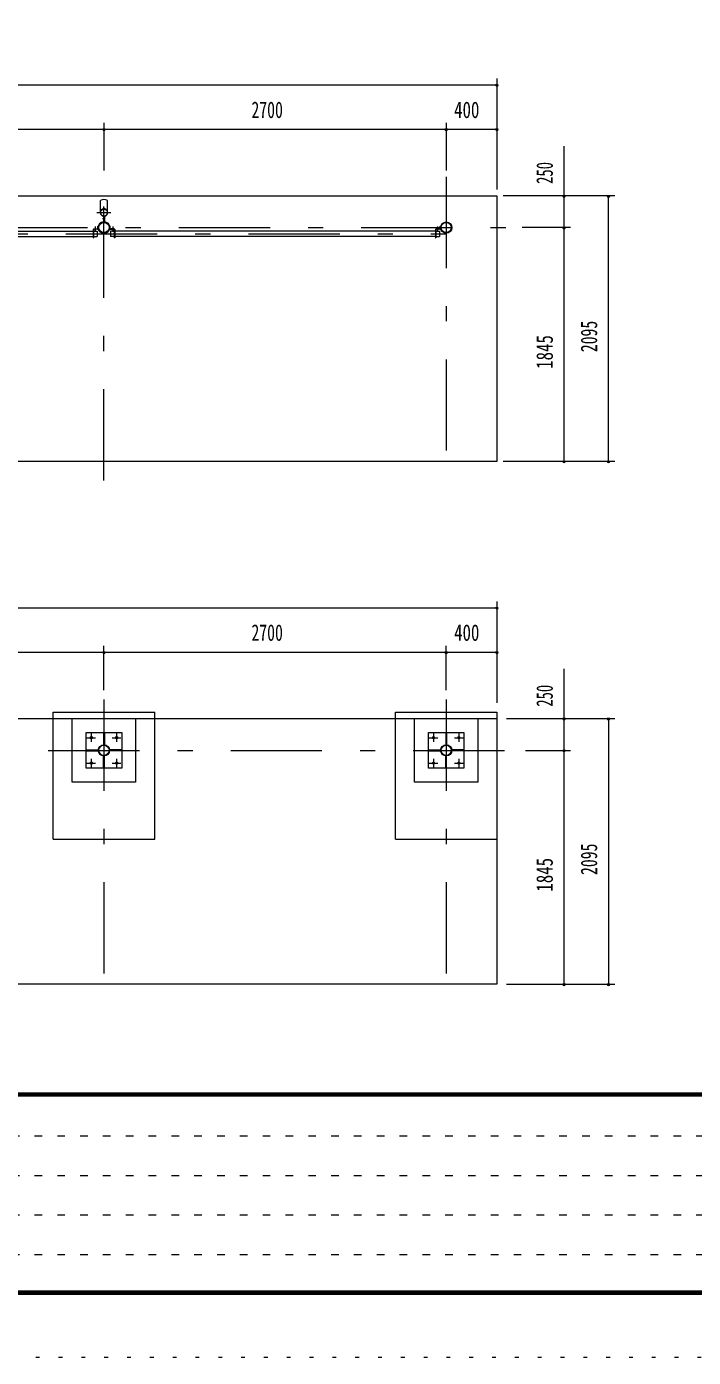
# Model space of a CAD drawing. Units: millimetres, scale not verified. Extents: x -25340 to 25345, y -10500 to 10500.
# Drawn here: x 4362 to 9622, y -10500 to 0 of the extents above; entities that cross this region are included whole.
import ezdxf
from ezdxf.enums import TextEntityAlignment as Align

# ---------------------------------------------------------------- set-up
doc = ezdxf.new("R2010")
doc.units = ezdxf.units.MM
doc.header["$LTSCALE"] = 60
for name, pattern in [('USER1', [3, 1, -2]), ('USER3', [24, 12, -5, 2, -5]), ('USER4', [3, 0.5, -2.5])]:
    doc.linetypes.add(name, pattern=pattern)
for name, color, linetype, lineweight in [('0-2_1-05BOLD', 7, 'Continuous', 18), ('0-3_1-25CENTER', 3, 'USER3', 18), ('0-5_1-55DIM', 3, 'Continuous', 18), ('0-C_F-F', 5, 'Continuous', 18), ('0-D_F-E_J_ADD', 5, 'USER4', 18)]:
    doc.layers.add(name, color=color, linetype=linetype, lineweight=lineweight)
doc.styles.add('ＭＳ ゴシック', font='')
doc.styles.get('ＭＳ ゴシック').set_extended_font_data('MS Gothic')

msp = doc.modelspace()

# ---------------------------------------------------------------- linework, layer by layer
at = {"layer": '0-2_1-05BOLD'}
for p, q in [((4944.7, -1457.81), (4944.7, -1373.23)), ((4999.7, -1457.81), (4999.7, -1373.23)), ((4927.65, -1593.33), (4927.65, -1573.33)), ((4967.6, -1496.06), (4967.6, -1539.41)), ((4969.2, -1494.67), (4969.2, -1540.88)), ((4975.2, -1494.67), (4975.2, -1540.88)), ((4976.8, -1496.06), (4976.8, -1539.41)), ((5016.75, -1593.33), (5016.75, -1573.33)), ((5019.95, -1573.33), (5016.75, -1573.33)), ((5019.95, -1593.33), (5019.95, -1573.33)), ((7627.65, -1593.33), (7627.65, -1573.33)), ((2806.75, -1613.13), (4887.65, -1613.13)), ((2806.75, -1655.83), (4887.65, -1655.83)), ((4890.85, -1600.53), (4890.85, -1666.33)), ((4890.85, -1655.83), (4919.7, -1655.83)), ((4892.85, -1595.33), (4922.45, -1595.33)), ((4922.45, -1598.53), (4892.85, -1598.53)), ((5051.55, -1595.33), (5021.95, -1595.33)), ((5021.95, -1598.53), (5051.55, -1598.53)), ((5024.7, -1613.13), (5024.7, -1655.83)), ((5053.55, -1613.13), (5024.7, -1613.13)), ((5053.55, -1655.83), (5024.7, -1655.83)), ((5053.55, -1600.53), (5053.55, -1666.33)), ((5056.75, -1666.33), (5053.55, -1666.33)), ((5056.75, -1600.53), (5056.75, -1666.33)), ((7587.65, -1613.13), (5056.75, -1613.13)), ((7587.65, -1655.83), (5056.75, -1655.83)), ((7587.65, -1600.53), (7587.65, -1666.33)), ((7587.65, -1666.33), (7590.85, -1666.33)), ((7590.85, -1600.53), (7590.85, -1666.33)), ((7590.85, -1613.13), (7619.7, -1613.13)), ((7590.85, -1655.83), (7619.7, -1655.83)), ((7592.85, -1595.33), (7622.45, -1595.33)), ((7622.45, -1598.53), (7592.85, -1598.53)), ((7619.7, -1613.13), (7619.7, -1655.83)), ((5372.2, -6410.33), (5372.2, -5410.33)), ((7272.2, -5410.33), (8072.2, -5410.33)), ((7272.2, -6410.33), (7272.2, -5410.33)), ((-2927.8, -5460.33), (8072.2, -5460.33)), ((7922.2, -5460.33), (7922.2, -5960.33)), ((4969.2, -5570.78), (4975.2, -5570.78)), ((4969.2, -5645.78), (4975.2, -5645.78)), ((4975.2, -5570.78), (4975.2, -5665.78)), ((7669.2, -5570.78), (7669.2, -5665.78)), ((7669.2, -5570.78), (7675.2, -5570.78)), ((7669.2, -5645.78), (7675.2, -5645.78)), ((7669.2, -5665.78), (7675.2, -5665.78)), ((7675.2, -5570.78), (7675.2, -5665.78)), ((4832.65, -5707.33), (4927.65, -5707.33)), ((4832.65, -5713.33), (4832.65, -5707.33)), ((4832.65, -5713.33), (4927.65, -5713.33)), ((4907.65, -5713.33), (4907.65, -5707.33)), ((4927.65, -5713.33), (4927.65, -5707.33)), ((4975.2, -5754.88), (4969.2, -5754.88)), ((4975.2, -5774.88), (4969.2, -5774.88)), ((4975.2, -5849.88), (4975.2, -5754.88)), ((5016.75, -5707.33), (5016.75, -5713.33)), ((5111.75, -5707.33), (5016.75, -5707.33)), ((5111.75, -5713.33), (5016.75, -5713.33)), ((5036.75, -5707.33), (5036.75, -5713.33)), ((5111.75, -5707.33), (5111.75, -5713.33)), ((7532.66, -5707.33), (7627.65, -5707.33)), ((7532.66, -5713.33), (7532.66, -5707.33)), ((7607.65, -5713.33), (7607.65, -5707.33)), ((7675.2, -5754.88), (7669.2, -5754.88)), ((7675.2, -5774.88), (7669.2, -5774.88)), ((7675.2, -5849.88), (7675.2, -5754.88)), ((7811.75, -5713.33), (7716.75, -5713.33)), ((7736.76, -5707.33), (7736.76, -5713.33)), ((7811.75, -5707.33), (7811.75, -5713.33)), ((4572.2, -6410.33), (5372.2, -6410.33)), ((7272.2, -6410.33), (8072.2, -6410.33))]:
    msp.add_line(p, q, dxfattribs=at)
for points in [[(-2927.8, -3430.33), (-2927.8, -1335.33), (8072.19, -1335.33), (8072.19, -3430.33)], [(4832.2, -5570.33), (5112.2, -5570.33), (5112.2, -5850.33), (4832.2, -5850.33)], [(7812.2, -5570.33), (7812.2, -5850.33), (7532.2, -5850.33), (7532.2, -5570.33)]]:
    msp.add_lwpolyline(points, close=True, dxfattribs=at)
for points in [[(4924.45, -1593.33), (4924.45, -1573.33), (4927.65, -1573.33)], [(7624.45, -1593.33), (7624.45, -1573.33), (7627.65, -1573.33)], [(4887.65, -1600.53), (4887.65, -1666.33), (4890.85, -1666.33)], [(4890.85, -1613.13), (4919.7, -1613.13), (4919.7, -1655.83)], [(8072.2, -5410.33), (8072.2, -7555.33), (-2927.8, -7555.33)], [(4572.2, -6410.33), (4572.2, -5410.33), (5372.2, -5410.33)], [(5222.2, -5460.33), (5222.2, -5960.33), (4722.2, -5960.33), (4722.2, -5460.33)], [(7922.2, -5960.33), (7422.2, -5960.33), (7422.2, -5460.33)], [(4969.2, -5570.78), (4969.2, -5665.78), (4975.2, -5665.78)], [(4975.2, -5849.88), (4969.2, -5849.88), (4969.2, -5754.88)], [(7532.66, -5713.33), (7627.65, -5713.33), (7627.65, -5707.33)], [(7675.2, -5849.88), (7669.2, -5849.88), (7669.2, -5754.88)], [(7811.75, -5707.33), (7716.75, -5707.33), (7716.75, -5713.33)]]:
    msp.add_lwpolyline(points, dxfattribs=at)
for centre, radius in [((4972.2, -1467.33), 27.5), ((4972.2, -1435.98), 2.25), ((4972.2, -1585.33), 44.55), ((4972.2, -1585.33), 40.35), ((7672.2, -1585.33), 44.55), ((7672.2, -1585.33), 40.35), ((4972.2, -1633.73), 2.25), ((4872.2, -5610.33), 8), ((4972.2, -5710.33), 44.55), ((4972.2, -5710.33), 40.35), ((5072.2, -5610.33), 8), ((7572.21, -5610.33), 8), ((7672.2, -5710.33), 44.55), ((7672.2, -5710.33), 40.35), ((7772.2, -5610.33), 8), ((4872.2, -5810.33), 8), ((5072.2, -5810.33), 8), ((7572.21, -5810.33), 8), ((7772.2, -5810.33), 8)]:
    msp.add_circle(centre, radius, dxfattribs=at)
for centre, radius, start, end in [((4972.2, -1408.72), 44.9, 52.23546, 127.76454), ((4972.2, -1467.33), 29.1, 90, 260.90512), ((4972.2, -1484.73), 44.9, 109.58864, 127.76454), ((4972.2, -1435.98), 3.85, 270, 218.65778), ((4972.2, -1467.33), 29.1, 279.09488, 84.06984), ((4972.2, -1484.73), 44.9, 52.23546, 70.41136), ((4972.2, -1585.33), 46.15, 95.72713, 270.00108), ((4972.2, -1585.33), 46.15, 273.78915, 84.28163), ((4892.85, -1600.53), 5.2, 90, 180), ((4892.85, -1600.53), 2, 90, 180), ((4922.45, -1593.33), 2, 270, 0), ((4922.45, -1593.33), 5.2, 270, 0), ((4972.2, -1633.73), 3.85, 142.09248, 90), ((5021.95, -1593.33), 5.2, 180, 270), ((5021.95, -1593.33), 2, 180, 270), ((5051.55, -1600.53), 5.2, 0, 90), ((5051.55, -1600.53), 2, 0, 90), ((7592.85, -1600.53), 5.2, 90, 180), ((7592.85, -1600.53), 2, 90, 180), ((7622.45, -1593.33), 2, 270, 0), ((7622.45, -1593.33), 5.2, 270, 0)]:
    msp.add_arc(centre, radius, start, end, dxfattribs=at)
at = {"layer": '0-3_1-25CENTER'}
for p, q in [((4972.2, -3580.33), (4972.2, -1185.33)), ((7672.2, -1185.33), (7672.2, -3580.33)), ((4917.2, -1467.33), (5027.2, -1467.33)), ((4982.96, -1517.8), (4961.44, -1517.8)), ((-3077.8, -1585.33), (8222.2, -1585.33)), ((-2527.8, -1634.48), (7672.2, -1634.48)), ((4902.65, -1576.33), (4902.65, -1618.13)), ((5041.75, -1576.33), (5041.75, -1618.13)), ((7602.65, -1576.33), (7602.65, -1618.13)), ((4972.2, -5310.33), (4972.2, -7705.33)), ((7672.2, -5310.33), (7672.2, -7705.33)), ((4838.06, -5610.33), (4906.35, -5610.33)), ((4872.2, -5576.18), (4872.2, -5644.47)), ((5038.06, -5610.33), (5106.35, -5610.33)), ((5072.2, -5576.18), (5072.2, -5644.47)), ((7538.06, -5610.33), (7606.35, -5610.33)), ((7572.21, -5576.18), (7572.21, -5644.47)), ((7738.06, -5610.33), (7806.35, -5610.33)), ((7772.2, -5576.18), (7772.2, -5644.47)), ((-1227.8, -5710.33), (8222.2, -5710.33)), ((4838.06, -5810.33), (4906.35, -5810.33)), ((4872.2, -5776.18), (4872.2, -5844.47)), ((5038.06, -5810.33), (5106.35, -5810.33)), ((5072.2, -5776.18), (5072.2, -5844.47)), ((7538.06, -5810.33), (7606.35, -5810.33)), ((7572.21, -5776.18), (7572.21, -5844.47)), ((7738.06, -5810.33), (7806.35, -5810.33)), ((7772.2, -5776.18), (7772.2, -5844.47))]:
    msp.add_line(p, q, dxfattribs=at)
at = {"layer": '0-5_1-55DIM'}
for p, q in [((8072.19, -410.33), (8072.19, -1285.33)), ((-2927.8, -460.33), (8072.19, -460.33)), ((8082.19, -460.33), (8062.19, -460.33)), ((2722.2, -810.33), (4972.2, -810.33)), ((4982.2, -810.33), (4962.2, -810.33)), ((4972.2, -760.33), (4972.2, -1135.33)), ((4972.2, -810.33), (7672.2, -810.33)), ((7682.2, -810.33), (7662.2, -810.33)), ((7672.2, -760.33), (7672.2, -1135.33)), ((7672.2, -810.33), (8072.19, -810.33)), ((8082.19, -810.33), (8062.19, -810.33)), ((8602.2, -1335.33), (8602.2, -942.83)), ((9002.2, -1335.33), (8122.19, -1335.33)), ((8612.2, -1335.33), (8592.2, -1335.33)), ((8602.2, -1585.33), (8602.2, -1335.33)), ((8962.2, -1335.33), (8942.2, -1335.33)), ((8952.2, -3430.33), (8952.2, -1335.33)), ((8652.2, -1585.33), (8272.2, -1585.33)), ((8612.2, -1585.33), (8592.2, -1585.33)), ((8602.2, -3430.33), (8602.2, -1585.33)), ((9002.2, -3430.33), (8122.19, -3430.33)), ((8612.2, -3430.33), (8592.2, -3430.33)), ((8962.2, -3430.33), (8942.2, -3430.33)), ((-2927.8, -4585.33), (8072.2, -4585.33)), ((8082.2, -4585.33), (8062.2, -4585.33)), ((8072.2, -4535.33), (8072.2, -5335.33)), ((4972.2, -5235.33), (4972.2, -4885.33)), ((7672.2, -5235.33), (7672.2, -4885.33)), ((-2927.8, -4935.33), (8072.2, -4935.33)), ((4982.2, -4935.33), (4962.2, -4935.33)), ((7682.2, -4935.33), (7662.2, -4935.33)), ((8082.2, -4935.33), (8062.2, -4935.33)), ((8602.2, -7555.33), (8602.2, -5067.83)), ((8147.19, -5460.33), (9002.2, -5460.33)), ((8612.2, -5460.33), (8592.2, -5460.33)), ((8962.2, -5460.33), (8942.2, -5460.33)), ((8952.2, -5460.33), (8952.2, -7555.33)), ((8297.2, -5710.33), (8652.2, -5710.33)), ((8612.2, -5710.33), (8592.2, -5710.33)), ((8147.19, -7555.33), (9002.2, -7555.33)), ((8612.2, -7555.33), (8592.2, -7555.33)), ((8962.2, -7555.33), (8942.2, -7555.33))]:
    msp.add_line(p, q, dxfattribs=at)
for centre in [(8072.19, -460.33), (4972.2, -810.33), (7672.2, -810.33), (8072.19, -810.33), (8602.2, -1335.33), (8952.2, -1335.33), (8602.2, -1585.33), (8602.2, -3430.33), (8952.2, -3430.33), (8072.2, -4585.33), (4972.2, -4935.33), (7672.2, -4935.33), (8072.2, -4935.33), (8602.2, -5460.33), (8952.2, -5460.33), (8602.2, -5710.33), (8602.2, -7555.33), (8952.2, -7555.33)]:
    msp.add_arc(centre, 10, 180, 0, dxfattribs=at)
at = {"layer": '0-C_F-F'}
for p, q in [((24819.53, -8415), (-3830.46, -8415)), ((24819.53, -8417.5), (-3830.46, -8417.5)), ((24819.53, -8420), (-3830.46, -8420)), ((24819.53, -8422.5), (-3830.46, -8422.5)), ((24819.53, -8425), (-3830.46, -8425)), ((24819.53, -8427.5), (-3830.46, -8427.5)), ((24819.53, -8430), (-3830.46, -8430)), ((24819.53, -8432.5), (-3830.46, -8432.5)), ((24819.53, -8435), (-3830.46, -8435)), ((24819.53, -8437.5), (-3830.46, -8437.5)), ((24819.53, -8440), (-3830.46, -8440)), ((-3855.46, -10000), (24844.54, -10000)), ((-3852.96, -9997.5), (24842.03, -9997.5)), ((-3847.96, -9992.5), (24837.03, -9992.5)), ((-3842.96, -9987.5), (24832.04, -9987.5)), ((-3837.96, -9982.5), (24827.04, -9982.5)), ((-3835.46, -9980), (24824.53, -9980)), ((-3832.96, -9977.5), (24822.04, -9977.5))]:
    msp.add_line(p, q, dxfattribs=at)
at = {"layer": '0-C_F-F', "color": 6, "linetype": 'USER1'}
for p, q in [((-3855.46, -8752), (14394.54, -8752)), ((-3855.46, -9064), (14394.54, -9064)), ((-3855.46, -9376), (14394.54, -9376)), ((-3855.46, -9688), (11886.54, -9688))]:
    msp.add_line(p, q, dxfattribs=at)
at = {"layer": '0-C_F-F'}
for points in [[(-3850.46, 10095), (-3850.46, -9995), (24839.53, -9995), (24839.53, 10095)], [(-3845.46, 10090), (-3845.46, -9990), (24834.54, -9990), (24834.54, 10090)], [(-3840.46, 10085), (-3840.46, -9985), (24829.53, -9985), (24829.53, 10085)], [(-3830.46, 10075), (-3830.46, -9975), (24819.53, -9975), (24819.53, 10075)]]:
    msp.add_lwpolyline(points, dxfattribs=at)
at = {"layer": '0-D_F-E_J_ADD'}
msp.add_line((25344.54, -10500), (-4355.46, -10500), dxfattribs=at)

# ---------------------------------------------------------------- texts
at = {"layer": '0-5_1-55DIM', "color": 7, "style": 'ＭＳ ゴシック'}
for s, width, p in [('2700', 0.7, (6135.6, -760.33)), ('400', 0.75, (7734.57, -760.33)), ('2700', 0.7, (6135.6, -4885.33)), ('400', 0.75, (7734.58, -4885.33))]:
    msp.add_text(s, height=130.2, dxfattribs=dict(at, width=width)).set_placement(p, align=Align.BOTTOM_LEFT)
for s, width, p in [('250', 0.65, (8552.2, -1240.91)), ('2095', 0.7, (8902.2, -2568.84)), ('1845', 0.75, (8552.2, -2700.05)), ('250', 0.65, (8552.19, -5365.91)), ('2095', 0.7, (8902.2, -6693.84)), ('1845', 0.75, (8552.19, -6825.05))]:
    msp.add_text(s, height=130.2, rotation=90, dxfattribs=dict(at, width=width)).set_placement(p, align=Align.BOTTOM_LEFT)

doc.saveas('drawing.dxf')
